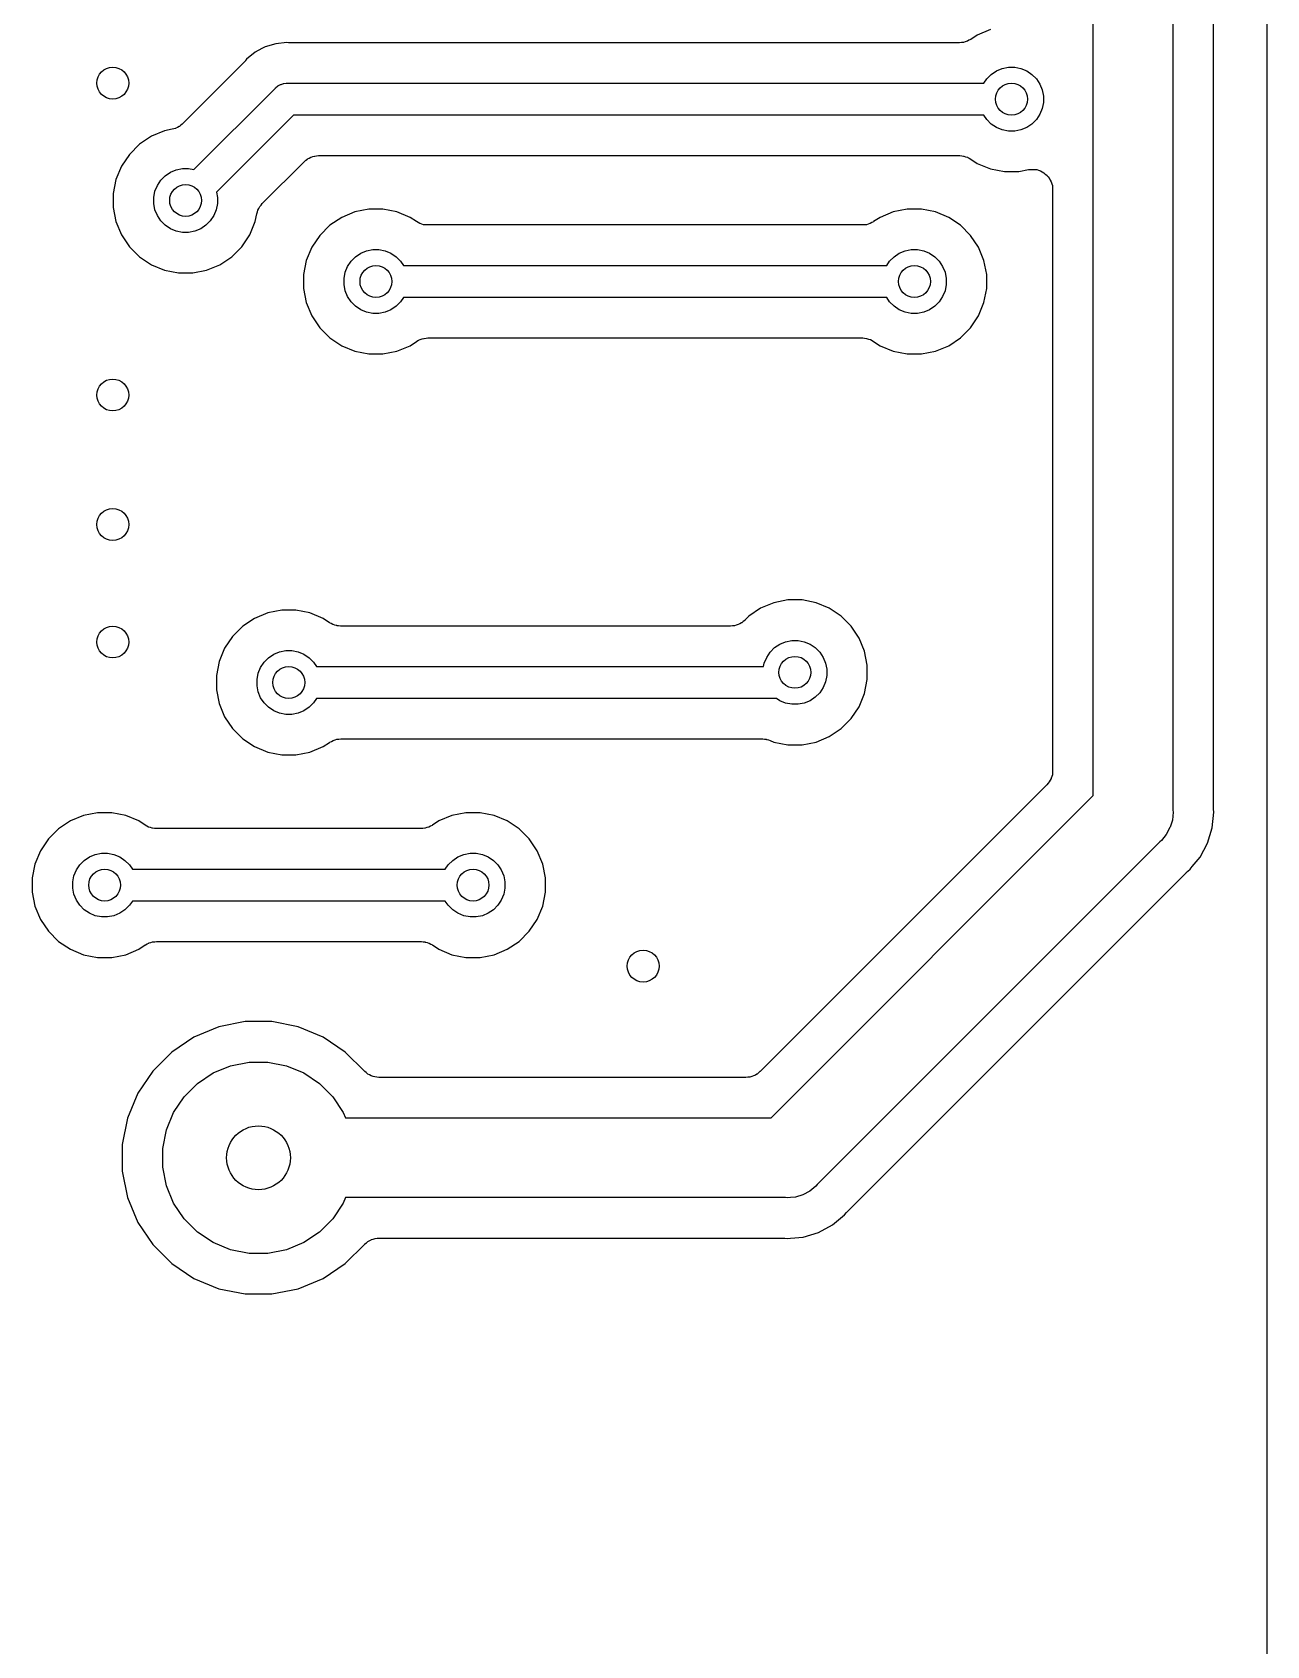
# Model space of a CAD drawing. Extents: x 49 to 143, y -158 to -38.
# Drawn here: x 135.11 to 142.85, y -131.39 to -121.27 of the extents above; entities that cross this region are included whole.
import ezdxf

# ---------------------------------------------------------------- set-up
doc = ezdxf.new("R2010")
doc.units = 0
doc.layers.add('BLACK', color=7, linetype='CONTINUOUS')

msp = doc.modelspace()

# ---------------------------------------------------------------- linework, layer by layer
at = {"layer": 'BLACK', "linetype": 'CONTINUOUS'}
for p, q in [((142.85, -38.2393), (142.85, -147.177)), ((142.261, -68.7447), (142.261, -126.15)), ((142.515, -126.131), (142.515, -68.7634)), ((141.761, -126.058), (141.761, -68.836)), ((141.034, -121.289), (140.994, -121.316)), ((141.117, -121.255), (141.034, -121.289)), ((136.505, -121.396), (136.451, -121.44)), ((136.547, -121.373), (136.505, -121.396)), ((136.567, -121.363), (136.547, -121.373)), ((136.633, -121.343), (136.567, -121.363)), ((136.703, -121.336), (136.633, -121.343)), ((136.714, -121.337), (136.703, -121.336)), ((136.719, -121.337), (136.714, -121.337)), ((136.725, -121.337), (136.719, -121.337)), ((136.726, -121.337), (136.725, -121.337)), ((140.923, -121.337), (136.726, -121.337)), ((140.935, -121.336), (140.923, -121.337)), ((140.947, -121.335), (140.935, -121.336)), ((140.948, -121.335), (140.947, -121.335)), ((140.947, -121.335), (140.947, -121.335)), ((140.959, -121.332), (140.948, -121.335)), ((140.971, -121.328), (140.959, -121.332)), ((140.972, -121.328), (140.971, -121.328)), ((140.971, -121.328), (140.971, -121.328)), ((140.982, -121.322), (140.972, -121.328)), ((140.993, -121.317), (140.982, -121.322)), ((140.994, -121.316), (140.993, -121.317)), ((140.994, -121.316), (140.994, -121.316)), ((140.994, -121.316), (140.994, -121.316)), ((140.994, -121.316), (140.994, -121.316)), ((136.436, -121.458), (136.048, -121.846)), ((136.439, -121.454), (136.436, -121.458)), ((136.443, -121.45), (136.439, -121.454)), ((136.444, -121.449), (136.443, -121.45)), ((136.451, -121.44), (136.444, -121.449)), ((141.155, -121.514), (141.191, -121.499)), ((141.191, -121.499), (141.23, -121.491)), ((141.23, -121.491), (141.269, -121.491)), ((141.269, -121.491), (141.308, -121.499)), ((141.308, -121.499), (141.344, -121.514)), ((136.632, -121.62), (136.647, -121.608)), ((136.647, -121.608), (136.664, -121.599)), ((136.664, -121.599), (136.668, -121.598)), ((136.668, -121.598), (136.683, -121.593)), ((136.683, -121.593), (136.685, -121.593)), ((136.685, -121.593), (136.698, -121.591)), ((136.698, -121.591), (136.698, -121.591)), ((136.698, -121.591), (136.703, -121.591)), ((136.703, -121.591), (136.708, -121.591)), ((136.708, -121.591), (141.076, -121.591)), ((141.076, -121.591), (141.094, -121.564)), ((141.094, -121.564), (141.122, -121.536)), ((141.122, -121.536), (141.155, -121.514)), ((141.344, -121.514), (141.377, -121.536)), ((141.377, -121.536), (141.405, -121.564)), ((141.405, -121.564), (141.427, -121.597)), ((141.427, -121.597), (141.442, -121.633)), ((136.12, -122.133), (136.629, -121.624)), ((136.629, -121.624), (136.632, -121.62)), ((141.442, -121.633), (141.449, -121.672)), ((141.449, -121.672), (141.449, -121.711)), ((136.744, -121.791), (136.261, -122.274)), ((141.076, -121.791), (136.744, -121.791)), ((141.094, -121.819), (141.076, -121.791)), ((141.427, -121.786), (141.405, -121.819)), ((141.442, -121.75), (141.427, -121.786)), ((141.449, -121.711), (141.442, -121.75)), ((135.935, -121.89), (135.853, -121.924)), ((135.983, -121.88), (135.935, -121.89)), ((135.994, -121.877), (135.983, -121.88)), ((136.005, -121.874), (135.994, -121.877)), ((136.006, -121.873), (136.005, -121.874)), ((136.007, -121.873), (136.006, -121.873)), ((136.017, -121.868), (136.007, -121.873)), ((136.027, -121.862), (136.017, -121.868)), ((136.028, -121.862), (136.027, -121.862)), ((136.029, -121.862), (136.028, -121.862)), ((136.038, -121.854), (136.029, -121.862)), ((136.047, -121.847), (136.038, -121.854)), ((136.048, -121.846), (136.047, -121.847)), ((136.048, -121.846), (136.048, -121.846)), ((136.048, -121.846), (136.048, -121.846)), ((136.048, -121.846), (136.048, -121.846)), ((141.122, -121.847), (141.094, -121.819)), ((141.155, -121.869), (141.122, -121.847)), ((141.191, -121.884), (141.155, -121.869)), ((141.23, -121.891), (141.191, -121.884)), ((141.269, -121.891), (141.23, -121.891)), ((141.308, -121.884), (141.269, -121.891)), ((141.344, -121.869), (141.308, -121.884)), ((141.377, -121.847), (141.344, -121.869)), ((141.405, -121.819), (141.377, -121.847)), ((135.778, -121.974), (135.715, -122.037)), ((135.853, -121.924), (135.778, -121.974)), ((135.665, -122.111), (135.631, -122.194)), ((135.715, -122.037), (135.665, -122.111)), ((136.549, -122.346), (136.812, -122.083)), ((136.812, -122.083), (136.813, -122.082)), ((136.813, -122.081), (136.823, -122.074)), ((136.813, -122.082), (136.813, -122.081)), ((136.813, -122.082), (136.813, -122.082)), ((136.813, -122.082), (136.813, -122.082)), ((136.823, -122.074), (136.832, -122.067)), ((136.832, -122.067), (136.832, -122.066)), ((136.832, -122.066), (136.833, -122.066)), ((136.833, -122.066), (136.843, -122.06)), ((136.843, -122.06), (136.854, -122.055)), ((136.854, -122.055), (136.855, -122.054)), ((136.854, -122.055), (136.854, -122.055)), ((136.855, -122.054), (136.866, -122.051)), ((136.866, -122.051), (136.877, -122.048)), ((136.877, -122.048), (136.878, -122.048)), ((136.878, -122.048), (136.879, -122.048)), ((136.879, -122.048), (136.89, -122.047)), ((136.89, -122.047), (136.902, -122.045)), ((136.902, -122.045), (140.923, -122.045)), ((140.923, -122.045), (140.924, -122.045)), ((140.924, -122.045), (140.924, -122.045)), ((140.924, -122.045), (140.924, -122.045)), ((140.924, -122.045), (140.925, -122.045)), ((140.925, -122.045), (140.937, -122.047)), ((140.937, -122.047), (140.948, -122.048)), ((140.948, -122.048), (140.949, -122.048)), ((140.949, -122.048), (140.95, -122.048)), ((140.95, -122.048), (140.961, -122.052)), ((140.961, -122.052), (140.972, -122.055)), ((140.972, -122.055), (140.973, -122.055)), ((140.973, -122.055), (140.974, -122.056)), ((140.974, -122.056), (140.984, -122.061)), ((140.984, -122.061), (140.994, -122.067)), ((140.994, -122.067), (141.034, -122.094)), ((141.034, -122.094), (141.117, -122.128)), ((135.631, -122.194), (135.614, -122.282)), ((135.891, -122.232), (135.912, -122.199)), ((135.912, -122.199), (135.94, -122.171)), ((135.94, -122.171), (135.973, -122.149)), ((135.973, -122.149), (136.009, -122.134)), ((136.009, -122.134), (136.048, -122.126)), ((136.048, -122.126), (136.087, -122.126)), ((136.087, -122.126), (136.12, -122.133)), ((141.117, -122.128), (141.205, -122.145)), ((141.205, -122.145), (141.294, -122.145)), ((141.294, -122.145), (141.356, -122.133)), ((141.356, -122.133), (141.357, -122.133)), ((141.357, -122.133), (141.369, -122.132)), ((141.357, -122.133), (141.357, -122.133)), ((141.357, -122.133), (141.357, -122.133)), ((141.357, -122.133), (141.357, -122.133)), ((141.369, -122.132), (141.381, -122.131)), ((141.381, -122.131), (141.382, -122.131)), ((141.382, -122.131), (141.382, -122.131)), ((141.382, -122.131), (141.394, -122.132)), ((141.394, -122.132), (141.406, -122.133)), ((141.406, -122.133), (141.406, -122.133)), ((141.406, -122.133), (141.407, -122.133)), ((141.407, -122.133), (141.418, -122.137)), ((141.418, -122.137), (141.43, -122.141)), ((141.43, -122.141), (141.43, -122.141)), ((141.43, -122.141), (141.43, -122.141)), ((141.43, -122.141), (141.441, -122.147)), ((141.441, -122.147), (141.451, -122.152)), ((141.451, -122.152), (141.452, -122.153)), ((141.452, -122.153), (141.452, -122.153)), ((141.452, -122.153), (141.461, -122.161)), ((141.461, -122.161), (141.471, -122.168)), ((141.471, -122.168), (141.471, -122.169)), ((141.471, -122.169), (141.471, -122.169)), ((141.471, -122.169), (141.479, -122.178)), ((141.479, -122.178), (141.486, -122.187)), ((141.486, -122.187), (141.486, -122.188)), ((141.486, -122.188), (141.487, -122.188)), ((141.487, -122.188), (141.492, -122.199)), ((141.492, -122.199), (141.498, -122.209)), ((141.498, -122.209), (141.498, -122.21)), ((141.498, -122.21), (141.498, -122.21)), ((141.498, -122.21), (141.502, -122.222)), ((135.614, -122.282), (135.614, -122.371)), ((135.868, -122.307), (135.875, -122.268)), ((135.868, -122.346), (135.868, -122.307)), ((135.875, -122.268), (135.891, -122.232)), ((136.261, -122.274), (136.268, -122.307)), ((136.268, -122.307), (136.268, -122.346)), ((141.502, -122.222), (141.505, -122.233)), ((141.505, -122.233), (141.505, -122.233)), ((141.505, -122.233), (141.505, -122.234)), ((141.505, -122.234), (141.506, -122.246)), ((141.506, -122.246), (141.507, -122.258)), ((141.507, -122.258), (141.507, -125.9)), ((135.614, -122.371), (135.631, -122.459)), ((135.875, -122.385), (135.868, -122.346)), ((135.891, -122.421), (135.875, -122.385)), ((136.26, -122.385), (136.245, -122.421)), ((136.268, -122.346), (136.26, -122.385)), ((136.504, -122.459), (136.514, -122.411)), ((136.514, -122.41), (136.518, -122.398)), ((136.514, -122.411), (136.514, -122.41)), ((136.514, -122.411), (136.514, -122.411)), ((136.514, -122.411), (136.514, -122.411)), ((136.514, -122.411), (136.514, -122.411)), ((136.518, -122.398), (136.521, -122.387)), ((136.521, -122.387), (136.522, -122.386)), ((136.521, -122.387), (136.521, -122.387)), ((136.522, -122.386), (136.527, -122.376)), ((136.527, -122.376), (136.533, -122.365)), ((136.533, -122.365), (136.534, -122.364)), ((136.533, -122.365), (136.533, -122.365)), ((136.534, -122.364), (136.541, -122.355)), ((136.541, -122.355), (136.549, -122.346)), ((137.129, -122.398), (137.047, -122.432)), ((137.217, -122.38), (137.129, -122.398)), ((137.306, -122.38), (137.217, -122.38)), ((137.394, -122.398), (137.306, -122.38)), ((137.477, -122.432), (137.394, -122.398)), ((140.507, -122.398), (140.425, -122.432)), ((140.595, -122.38), (140.507, -122.398)), ((140.685, -122.38), (140.595, -122.38)), ((140.772, -122.398), (140.685, -122.38)), ((140.855, -122.432), (140.772, -122.398)), ((135.631, -122.459), (135.665, -122.541)), ((135.912, -122.454), (135.891, -122.421)), ((135.94, -122.482), (135.912, -122.454)), ((135.973, -122.504), (135.94, -122.482)), ((136.009, -122.519), (135.973, -122.504)), ((136.163, -122.504), (136.126, -122.519)), ((136.195, -122.482), (136.163, -122.504)), ((136.223, -122.454), (136.195, -122.482)), ((136.245, -122.421), (136.223, -122.454)), ((136.47, -122.541), (136.504, -122.459)), ((136.972, -122.482), (136.909, -122.545)), ((137.047, -122.432), (136.972, -122.482)), ((137.517, -122.459), (137.477, -122.432)), ((137.527, -122.464), (137.517, -122.459)), ((137.537, -122.47), (137.527, -122.464)), ((137.538, -122.47), (137.537, -122.47)), ((137.539, -122.471), (137.538, -122.47)), ((137.55, -122.474), (137.539, -122.471)), ((137.561, -122.478), (137.55, -122.474)), ((137.562, -122.478), (137.561, -122.478)), ((137.563, -122.478), (137.562, -122.478)), ((137.574, -122.479), (137.563, -122.478)), ((137.586, -122.48), (137.574, -122.479)), ((137.587, -122.48), (137.586, -122.48)), ((137.588, -122.48), (137.587, -122.48)), ((137.587, -122.48), (137.587, -122.48)), ((137.587, -122.48), (137.587, -122.48)), ((140.314, -122.48), (137.588, -122.48)), ((140.326, -122.479), (140.314, -122.48)), ((140.337, -122.478), (140.326, -122.479)), ((140.338, -122.478), (140.337, -122.478)), ((140.339, -122.478), (140.338, -122.478)), ((140.35, -122.475), (140.339, -122.478)), ((140.361, -122.471), (140.35, -122.475)), ((140.362, -122.471), (140.361, -122.471)), ((140.373, -122.465), (140.362, -122.471)), ((140.362, -122.471), (140.362, -122.471)), ((140.383, -122.46), (140.373, -122.465)), ((140.384, -122.459), (140.383, -122.46)), ((140.425, -122.432), (140.384, -122.459)), ((140.384, -122.459), (140.384, -122.459)), ((140.384, -122.459), (140.384, -122.459)), ((140.384, -122.459), (140.384, -122.459)), ((140.929, -122.482), (140.855, -122.432)), ((140.992, -122.545), (140.929, -122.482)), ((135.665, -122.541), (135.715, -122.616)), ((135.715, -122.616), (135.778, -122.679)), ((136.048, -122.526), (136.009, -122.519)), ((136.087, -122.526), (136.048, -122.526)), ((136.126, -122.519), (136.087, -122.526)), ((136.357, -122.679), (136.42, -122.616)), ((136.42, -122.616), (136.47, -122.541)), ((136.859, -122.619), (136.825, -122.702)), ((136.909, -122.545), (136.859, -122.619)), ((141.042, -122.619), (140.992, -122.545)), ((141.076, -122.702), (141.042, -122.619)), ((135.778, -122.679), (135.853, -122.729)), ((136.283, -122.729), (136.357, -122.679)), ((136.825, -122.702), (136.808, -122.79)), ((137.084, -122.74), (137.106, -122.707)), ((137.106, -122.707), (137.134, -122.679)), ((137.134, -122.679), (137.167, -122.657)), ((137.167, -122.657), (137.203, -122.642)), ((137.203, -122.642), (137.242, -122.634)), ((137.242, -122.634), (137.281, -122.634)), ((137.281, -122.634), (137.32, -122.642)), ((137.32, -122.642), (137.356, -122.657)), ((137.356, -122.657), (137.389, -122.679)), ((137.389, -122.679), (137.417, -122.707)), ((137.417, -122.707), (137.435, -122.734)), ((140.466, -122.734), (140.484, -122.707)), ((140.484, -122.707), (140.512, -122.679)), ((140.512, -122.679), (140.545, -122.657)), ((140.545, -122.657), (140.581, -122.642)), ((140.581, -122.642), (140.62, -122.634)), ((140.62, -122.634), (140.659, -122.634)), ((140.659, -122.634), (140.698, -122.642)), ((140.698, -122.642), (140.735, -122.657)), ((140.735, -122.657), (140.767, -122.679)), ((140.767, -122.679), (140.795, -122.707)), ((140.795, -122.707), (140.817, -122.74)), ((141.094, -122.79), (141.076, -122.702)), ((135.853, -122.729), (135.935, -122.763)), ((135.935, -122.763), (136.023, -122.78)), ((136.023, -122.78), (136.113, -122.78)), ((136.113, -122.78), (136.2, -122.763)), ((136.2, -122.763), (136.283, -122.729)), ((136.808, -122.79), (136.808, -122.879)), ((137.062, -122.815), (137.069, -122.776)), ((137.062, -122.854), (137.062, -122.815)), ((137.069, -122.776), (137.084, -122.74)), ((137.435, -122.734), (140.466, -122.734)), ((140.817, -122.74), (140.832, -122.776)), ((140.832, -122.776), (140.84, -122.815)), ((140.84, -122.815), (140.84, -122.854)), ((141.094, -122.879), (141.094, -122.79)), ((136.808, -122.879), (136.825, -122.967)), ((137.069, -122.893), (137.062, -122.854)), ((137.084, -122.929), (137.069, -122.893)), ((140.832, -122.893), (140.817, -122.929)), ((140.84, -122.854), (140.832, -122.893)), ((141.076, -122.967), (141.094, -122.879)), ((136.825, -122.967), (136.859, -123.049)), ((137.106, -122.962), (137.084, -122.929)), ((137.134, -122.99), (137.106, -122.962)), ((137.167, -123.012), (137.134, -122.99)), ((137.203, -123.027), (137.167, -123.012)), ((137.356, -123.012), (137.32, -123.027)), ((137.389, -122.99), (137.356, -123.012)), ((137.417, -122.962), (137.389, -122.99)), ((137.435, -122.934), (137.417, -122.962)), ((140.466, -122.934), (137.435, -122.934)), ((140.484, -122.962), (140.466, -122.934)), ((140.512, -122.99), (140.484, -122.962)), ((140.545, -123.012), (140.512, -122.99)), ((140.581, -123.027), (140.545, -123.012)), ((140.735, -123.012), (140.698, -123.027)), ((140.767, -122.99), (140.735, -123.012)), ((140.795, -122.962), (140.767, -122.99)), ((140.817, -122.929), (140.795, -122.962)), ((141.042, -123.049), (141.076, -122.967)), ((136.859, -123.049), (136.909, -123.124)), ((136.909, -123.124), (136.972, -123.187)), ((137.242, -123.034), (137.203, -123.027)), ((137.281, -123.034), (137.242, -123.034)), ((137.32, -123.027), (137.281, -123.034)), ((140.62, -123.034), (140.581, -123.027)), ((140.659, -123.034), (140.62, -123.034)), ((140.698, -123.027), (140.659, -123.034)), ((140.929, -123.187), (140.992, -123.124)), ((140.992, -123.124), (141.042, -123.049)), ((136.972, -123.187), (137.047, -123.237)), ((137.477, -123.237), (137.517, -123.21)), ((137.517, -123.21), (137.518, -123.209)), ((137.517, -123.21), (137.517, -123.21)), ((137.517, -123.21), (137.517, -123.21)), ((137.517, -123.21), (137.517, -123.21)), ((137.518, -123.209), (137.529, -123.203)), ((137.529, -123.203), (137.539, -123.198)), ((137.539, -123.198), (137.54, -123.198)), ((137.54, -123.197), (137.552, -123.194)), ((137.54, -123.198), (137.54, -123.197)), ((137.552, -123.194), (137.563, -123.191)), ((137.563, -123.191), (137.564, -123.191)), ((137.564, -123.191), (137.576, -123.19)), ((137.564, -123.191), (137.564, -123.191)), ((137.576, -123.19), (137.588, -123.188)), ((137.588, -123.188), (140.314, -123.188)), ((140.314, -123.188), (140.314, -123.188)), ((140.314, -123.188), (140.314, -123.188)), ((140.314, -123.188), (140.314, -123.188)), ((140.314, -123.188), (140.316, -123.188)), ((140.316, -123.188), (140.327, -123.19)), ((140.327, -123.19), (140.339, -123.191)), ((140.339, -123.191), (140.34, -123.191)), ((140.34, -123.191), (140.34, -123.191)), ((140.34, -123.191), (140.351, -123.195)), ((140.351, -123.195), (140.363, -123.198)), ((140.363, -123.198), (140.363, -123.198)), ((140.363, -123.198), (140.364, -123.199)), ((140.364, -123.199), (140.374, -123.204)), ((140.374, -123.204), (140.384, -123.21)), ((140.384, -123.21), (140.425, -123.237)), ((140.855, -123.237), (140.929, -123.187)), ((137.047, -123.237), (137.129, -123.271)), ((137.129, -123.271), (137.217, -123.288)), ((137.217, -123.288), (137.306, -123.288)), ((137.306, -123.288), (137.394, -123.271)), ((137.394, -123.271), (137.477, -123.237)), ((140.425, -123.237), (140.507, -123.271)), ((140.507, -123.271), (140.595, -123.288)), ((140.595, -123.288), (140.685, -123.288)), ((140.685, -123.288), (140.772, -123.271)), ((140.772, -123.271), (140.855, -123.237)), ((139.846, -124.831), (139.758, -124.849)), ((139.935, -124.831), (139.846, -124.831)), ((140.023, -124.849), (139.935, -124.831)), ((136.583, -124.912), (136.5, -124.947)), ((136.671, -124.895), (136.583, -124.912)), ((136.76, -124.895), (136.671, -124.895)), ((136.848, -124.912), (136.76, -124.895)), ((136.931, -124.947), (136.848, -124.912)), ((139.601, -124.933), (139.576, -124.958)), ((139.675, -124.883), (139.601, -124.933)), ((139.758, -124.849), (139.675, -124.883)), ((140.106, -124.883), (140.023, -124.849)), ((140.18, -124.933), (140.106, -124.883)), ((140.243, -124.996), (140.18, -124.933)), ((136.426, -124.996), (136.363, -125.06)), ((136.5, -124.947), (136.426, -124.996)), ((136.971, -124.974), (136.931, -124.947)), ((136.981, -124.979), (136.971, -124.974)), ((136.991, -124.985), (136.981, -124.979)), ((136.992, -124.985), (136.991, -124.985)), ((136.993, -124.985), (136.992, -124.985)), ((137.004, -124.989), (136.993, -124.985)), ((137.015, -124.992), (137.004, -124.989)), ((137.016, -124.992), (137.015, -124.992)), ((137.016, -124.993), (137.016, -124.992)), ((137.028, -124.994), (137.016, -124.993)), ((137.04, -124.995), (137.028, -124.994)), ((137.041, -124.995), (137.04, -124.995)), ((139.486, -124.995), (137.041, -124.995)), ((137.041, -124.995), (137.041, -124.995)), ((137.041, -124.995), (137.041, -124.995)), ((137.041, -124.995), (137.041, -124.995)), ((139.498, -124.994), (139.486, -124.995)), ((139.51, -124.993), (139.498, -124.994)), ((139.511, -124.993), (139.51, -124.993)), ((139.51, -124.993), (139.51, -124.993)), ((139.522, -124.989), (139.511, -124.993)), ((139.534, -124.986), (139.522, -124.989)), ((139.535, -124.985), (139.534, -124.986)), ((139.534, -124.986), (139.534, -124.986)), ((139.545, -124.98), (139.535, -124.985)), ((139.556, -124.975), (139.545, -124.98)), ((139.557, -124.974), (139.556, -124.974)), ((139.556, -124.974), (139.556, -124.975)), ((139.566, -124.966), (139.557, -124.974)), ((139.575, -124.959), (139.566, -124.966)), ((139.576, -124.958), (139.575, -124.959)), ((139.576, -124.958), (139.576, -124.958)), ((139.576, -124.958), (139.576, -124.958)), ((139.576, -124.958), (139.576, -124.958)), ((140.293, -125.07), (140.243, -124.996)), ((136.313, -125.134), (136.279, -125.217)), ((136.363, -125.06), (136.313, -125.134)), ((136.657, -125.157), (136.696, -125.149)), ((136.696, -125.149), (136.735, -125.149)), ((136.735, -125.149), (136.774, -125.157)), ((139.735, -125.158), (139.763, -125.13)), ((139.763, -125.13), (139.796, -125.108)), ((139.796, -125.108), (139.832, -125.093)), ((139.832, -125.093), (139.871, -125.085)), ((139.871, -125.085), (139.91, -125.085)), ((139.91, -125.085), (139.949, -125.093)), ((139.949, -125.093), (139.985, -125.108)), ((139.985, -125.108), (140.018, -125.13)), ((140.018, -125.13), (140.046, -125.158)), ((140.327, -125.153), (140.293, -125.07)), ((136.279, -125.217), (136.261, -125.304)), ((136.538, -125.254), (136.56, -125.222)), ((136.56, -125.222), (136.588, -125.194)), ((136.588, -125.194), (136.621, -125.172)), ((136.621, -125.172), (136.657, -125.157)), ((136.774, -125.157), (136.81, -125.172)), ((136.81, -125.172), (136.843, -125.194)), ((136.843, -125.194), (136.871, -125.222)), ((136.871, -125.222), (136.889, -125.249)), ((136.889, -125.249), (139.694, -125.249)), ((139.694, -125.249), (139.698, -125.227)), ((139.698, -125.227), (139.713, -125.191)), ((139.713, -125.191), (139.735, -125.158)), ((140.046, -125.158), (140.068, -125.191)), ((140.068, -125.191), (140.083, -125.227)), ((140.083, -125.227), (140.09, -125.266)), ((140.344, -125.241), (140.327, -125.153)), ((140.344, -125.33), (140.344, -125.241)), ((136.261, -125.304), (136.261, -125.394)), ((136.516, -125.329), (136.523, -125.291)), ((136.516, -125.369), (136.516, -125.329)), ((136.523, -125.291), (136.538, -125.254)), ((140.083, -125.344), (140.068, -125.38)), ((140.09, -125.305), (140.083, -125.344)), ((140.09, -125.266), (140.09, -125.305)), ((140.327, -125.418), (140.344, -125.33)), ((136.261, -125.394), (136.279, -125.481)), ((136.523, -125.407), (136.516, -125.369)), ((136.538, -125.444), (136.523, -125.407)), ((136.56, -125.476), (136.538, -125.444)), ((136.889, -125.449), (136.871, -125.476)), ((139.775, -125.449), (136.889, -125.449)), ((139.796, -125.463), (139.775, -125.449)), ((140.018, -125.441), (139.985, -125.463)), ((140.046, -125.413), (140.018, -125.441)), ((140.068, -125.38), (140.046, -125.413)), ((140.293, -125.501), (140.327, -125.418)), ((136.279, -125.481), (136.313, -125.564)), ((136.588, -125.504), (136.56, -125.476)), ((136.621, -125.526), (136.588, -125.504)), ((136.657, -125.541), (136.621, -125.526)), ((136.696, -125.549), (136.657, -125.541)), ((136.735, -125.549), (136.696, -125.549)), ((136.774, -125.541), (136.735, -125.549)), ((136.81, -125.526), (136.774, -125.541)), ((136.843, -125.504), (136.81, -125.526)), ((136.871, -125.476), (136.843, -125.504)), ((139.832, -125.478), (139.796, -125.463)), ((139.871, -125.485), (139.832, -125.478)), ((139.91, -125.485), (139.871, -125.485)), ((139.949, -125.478), (139.91, -125.485)), ((139.985, -125.463), (139.949, -125.478)), ((140.243, -125.575), (140.293, -125.501)), ((136.313, -125.564), (136.363, -125.638)), ((136.363, -125.638), (136.426, -125.702)), ((140.106, -125.688), (140.18, -125.638)), ((140.18, -125.638), (140.243, -125.575)), ((136.426, -125.702), (136.5, -125.751)), ((136.5, -125.751), (136.583, -125.786)), ((136.848, -125.786), (136.931, -125.751)), ((136.931, -125.751), (136.971, -125.724)), ((136.971, -125.724), (136.972, -125.723)), ((136.971, -125.724), (136.971, -125.724)), ((136.971, -125.724), (136.971, -125.724)), ((136.971, -125.724), (136.971, -125.724)), ((136.972, -125.723), (136.983, -125.718)), ((136.983, -125.718), (136.993, -125.713)), ((136.993, -125.713), (136.994, -125.712)), ((136.994, -125.712), (137.006, -125.709)), ((136.994, -125.712), (136.994, -125.712)), ((137.006, -125.709), (137.017, -125.705)), ((137.017, -125.705), (137.017, -125.705)), ((137.017, -125.705), (137.018, -125.705)), ((137.018, -125.705), (137.03, -125.704)), ((137.03, -125.704), (137.041, -125.703)), ((137.041, -125.703), (139.687, -125.703)), ((139.687, -125.703), (139.687, -125.703)), ((139.687, -125.703), (139.687, -125.703)), ((139.687, -125.703), (139.687, -125.703)), ((139.687, -125.703), (139.689, -125.703)), ((139.689, -125.703), (139.7, -125.704)), ((139.7, -125.704), (139.712, -125.705)), ((139.712, -125.705), (139.712, -125.706)), ((139.712, -125.706), (139.713, -125.706)), ((139.713, -125.706), (139.724, -125.709)), ((139.724, -125.709), (139.735, -125.713)), ((139.735, -125.713), (139.758, -125.722)), ((139.758, -125.722), (139.846, -125.739)), ((139.846, -125.739), (139.935, -125.739)), ((139.935, -125.739), (140.023, -125.722)), ((140.023, -125.722), (140.106, -125.688)), ((136.583, -125.786), (136.671, -125.803)), ((136.671, -125.803), (136.76, -125.803)), ((136.76, -125.803), (136.848, -125.786)), ((141.497, -125.95), (141.491, -125.961)), ((141.498, -125.949), (141.497, -125.95)), ((141.497, -125.95), (141.497, -125.95)), ((141.501, -125.938), (141.498, -125.949)), ((141.505, -125.927), (141.501, -125.938)), ((141.506, -125.914), (141.505, -125.926)), ((141.505, -125.926), (141.505, -125.926)), ((141.505, -125.926), (141.505, -125.927)), ((141.507, -125.902), (141.506, -125.914)), ((141.507, -125.9), (141.507, -125.901)), ((141.507, -125.901), (141.507, -125.901)), ((141.507, -125.901), (141.507, -125.901)), ((141.507, -125.901), (141.507, -125.902)), ((141.47, -125.99), (139.673, -127.788)), ((139.741, -128.079), (141.761, -126.058)), ((141.478, -125.981), (141.47, -125.99)), ((141.485, -125.972), (141.478, -125.981)), ((141.486, -125.972), (141.485, -125.972)), ((141.491, -125.961), (141.486, -125.971)), ((141.486, -125.971), (141.486, -125.972)), ((142.261, -126.15), (142.263, -126.162)), ((142.516, -126.136), (142.515, -126.131)), ((142.516, -126.141), (142.516, -126.136)), ((142.516, -126.143), (142.516, -126.141)), ((142.518, -126.162), (142.516, -126.143)), ((135.345, -126.217), (135.27, -126.266)), ((135.427, -126.182), (135.345, -126.217)), ((135.515, -126.165), (135.427, -126.182)), ((135.605, -126.165), (135.515, -126.165)), ((135.692, -126.182), (135.605, -126.165)), ((135.775, -126.217), (135.692, -126.182)), ((135.815, -126.244), (135.775, -126.217)), ((135.825, -126.249), (135.815, -126.244)), ((135.836, -126.255), (135.825, -126.249)), ((135.837, -126.255), (135.836, -126.255)), ((135.836, -126.255), (135.836, -126.255)), ((135.848, -126.259), (135.837, -126.255)), ((135.859, -126.262), (135.848, -126.259)), ((135.86, -126.262), (135.859, -126.262)), ((135.861, -126.263), (135.86, -126.262)), ((137.581, -126.259), (137.57, -126.263)), ((137.592, -126.256), (137.581, -126.259)), ((137.593, -126.256), (137.592, -126.256)), ((137.594, -126.255), (137.593, -126.256)), ((137.604, -126.25), (137.594, -126.255)), ((137.614, -126.245), (137.604, -126.25)), ((137.616, -126.244), (137.614, -126.245)), ((137.656, -126.217), (137.616, -126.244)), ((137.616, -126.244), (137.616, -126.244)), ((137.616, -126.244), (137.616, -126.244)), ((137.616, -126.244), (137.616, -126.244)), ((137.739, -126.182), (137.656, -126.217)), ((137.826, -126.165), (137.739, -126.182)), ((137.916, -126.165), (137.826, -126.165)), ((138.004, -126.182), (137.916, -126.165)), ((138.086, -126.217), (138.004, -126.182)), ((138.161, -126.266), (138.086, -126.217)), ((142.243, -126.258), (142.22, -126.301)), ((142.244, -126.256), (142.243, -126.258)), ((142.258, -126.211), (142.244, -126.256)), ((142.263, -126.162), (142.258, -126.211)), ((142.479, -126.356), (142.508, -126.261)), ((142.508, -126.261), (142.518, -126.162)), ((135.207, -126.33), (135.157, -126.404)), ((135.27, -126.266), (135.207, -126.33)), ((135.872, -126.264), (135.861, -126.263)), ((135.884, -126.265), (135.872, -126.264)), ((135.885, -126.265), (135.884, -126.265)), ((135.886, -126.265), (135.885, -126.265)), ((135.885, -126.265), (135.885, -126.265)), ((135.885, -126.265), (135.885, -126.265)), ((137.545, -126.265), (135.886, -126.265)), ((137.557, -126.264), (137.545, -126.265)), ((137.569, -126.263), (137.557, -126.264)), ((137.57, -126.263), (137.569, -126.263)), ((137.569, -126.263), (137.569, -126.263)), ((138.224, -126.33), (138.161, -126.266)), ((138.274, -126.404), (138.224, -126.33)), ((142.179, -126.347), (140.03, -128.497)), ((142.189, -126.339), (142.179, -126.347)), ((142.22, -126.301), (142.189, -126.339)), ((142.432, -126.443), (142.479, -126.356)), ((135.157, -126.404), (135.123, -126.487)), ((135.404, -126.492), (135.432, -126.464)), ((135.432, -126.464), (135.465, -126.442)), ((135.465, -126.442), (135.501, -126.427)), ((135.501, -126.427), (135.54, -126.419)), ((135.54, -126.419), (135.579, -126.419)), ((135.579, -126.419), (135.618, -126.427)), ((135.618, -126.427), (135.655, -126.442)), ((135.655, -126.442), (135.687, -126.464)), ((135.687, -126.464), (135.715, -126.492)), ((137.716, -126.492), (137.744, -126.464)), ((137.744, -126.464), (137.776, -126.442)), ((137.776, -126.442), (137.813, -126.427)), ((137.813, -126.427), (137.852, -126.419)), ((137.852, -126.419), (137.891, -126.419)), ((137.891, -126.419), (137.93, -126.427)), ((137.93, -126.427), (137.966, -126.442)), ((137.966, -126.442), (137.999, -126.464)), ((137.999, -126.464), (138.027, -126.492)), ((138.308, -126.487), (138.274, -126.404)), ((142.383, -126.503), (142.432, -126.443)), ((135.123, -126.487), (135.106, -126.574)), ((135.36, -126.599), (135.367, -126.561)), ((135.367, -126.561), (135.383, -126.524)), ((135.383, -126.524), (135.404, -126.492)), ((135.715, -126.492), (135.734, -126.519)), ((135.734, -126.519), (137.697, -126.519)), ((137.697, -126.519), (137.716, -126.492)), ((138.027, -126.492), (138.048, -126.524)), ((138.048, -126.524), (138.064, -126.561)), ((138.064, -126.561), (138.071, -126.599)), ((138.325, -126.574), (138.308, -126.487)), ((140.223, -128.663), (142.346, -126.54)), ((142.346, -126.54), (142.347, -126.539)), ((142.347, -126.539), (142.351, -126.536)), ((142.351, -126.536), (142.355, -126.532)), ((142.355, -126.532), (142.37, -126.52)), ((142.37, -126.52), (142.383, -126.503)), ((142.383, -126.503), (142.383, -126.503)), ((135.106, -126.574), (135.106, -126.664)), ((135.106, -126.664), (135.123, -126.751)), ((135.36, -126.639), (135.36, -126.599)), ((135.367, -126.677), (135.36, -126.639)), ((138.071, -126.639), (138.064, -126.677)), ((138.071, -126.599), (138.071, -126.639)), ((138.308, -126.751), (138.325, -126.664)), ((138.325, -126.664), (138.325, -126.574)), ((135.123, -126.751), (135.157, -126.834)), ((135.383, -126.714), (135.367, -126.677)), ((135.404, -126.746), (135.383, -126.714)), ((135.432, -126.774), (135.404, -126.746)), ((135.715, -126.746), (135.687, -126.774)), ((135.734, -126.719), (135.715, -126.746)), ((137.697, -126.719), (135.734, -126.719)), ((137.716, -126.746), (137.697, -126.719)), ((137.744, -126.774), (137.716, -126.746)), ((138.027, -126.746), (137.999, -126.774)), ((138.048, -126.714), (138.027, -126.746)), ((138.064, -126.677), (138.048, -126.714)), ((138.274, -126.834), (138.308, -126.751)), ((135.157, -126.834), (135.207, -126.908)), ((135.465, -126.796), (135.432, -126.774)), ((135.501, -126.811), (135.465, -126.796)), ((135.54, -126.819), (135.501, -126.811)), ((135.579, -126.819), (135.54, -126.819)), ((135.618, -126.811), (135.579, -126.819)), ((135.655, -126.796), (135.618, -126.811)), ((135.687, -126.774), (135.655, -126.796)), ((137.776, -126.796), (137.744, -126.774)), ((137.813, -126.811), (137.776, -126.796)), ((137.852, -126.819), (137.813, -126.811)), ((137.891, -126.819), (137.852, -126.819)), ((137.93, -126.811), (137.891, -126.819)), ((137.966, -126.796), (137.93, -126.811)), ((137.999, -126.774), (137.966, -126.796)), ((138.224, -126.908), (138.274, -126.834)), ((135.207, -126.908), (135.27, -126.972)), ((138.161, -126.972), (138.224, -126.908)), ((135.27, -126.972), (135.345, -127.021)), ((135.345, -127.021), (135.427, -127.056)), ((135.427, -127.056), (135.515, -127.073)), ((135.605, -127.073), (135.692, -127.056)), ((135.692, -127.056), (135.775, -127.021)), ((135.775, -127.021), (135.815, -126.994)), ((135.815, -126.994), (135.817, -126.993)), ((135.815, -126.994), (135.815, -126.994)), ((135.815, -126.994), (135.815, -126.994)), ((135.815, -126.994), (135.815, -126.994)), ((135.817, -126.993), (135.827, -126.988)), ((135.827, -126.988), (135.837, -126.983)), ((135.837, -126.983), (135.838, -126.982)), ((135.838, -126.982), (135.839, -126.982)), ((135.839, -126.982), (135.85, -126.979)), ((135.85, -126.979), (135.861, -126.975)), ((135.861, -126.975), (135.862, -126.975)), ((135.862, -126.975), (135.874, -126.974)), ((135.862, -126.975), (135.862, -126.975)), ((135.874, -126.974), (135.886, -126.973)), ((135.886, -126.973), (137.545, -126.973)), ((137.545, -126.973), (137.546, -126.973)), ((137.546, -126.973), (137.546, -126.973)), ((137.546, -126.973), (137.546, -126.973)), ((137.546, -126.973), (137.547, -126.973)), ((137.547, -126.973), (137.559, -126.974)), ((137.559, -126.974), (137.57, -126.975)), ((137.57, -126.975), (137.571, -126.976)), ((137.571, -126.976), (137.572, -126.976)), ((137.572, -126.976), (137.583, -126.979)), ((137.583, -126.979), (137.594, -126.983)), ((137.594, -126.983), (137.595, -126.983)), ((137.595, -126.983), (137.595, -126.983)), ((137.595, -126.983), (137.606, -126.989)), ((137.606, -126.989), (137.616, -126.994)), ((137.616, -126.994), (137.656, -127.021)), ((137.656, -127.021), (137.739, -127.056)), ((137.739, -127.056), (137.826, -127.073)), ((137.916, -127.073), (138.004, -127.056)), ((138.004, -127.056), (138.086, -127.021)), ((138.086, -127.021), (138.161, -126.972)), ((135.515, -127.073), (135.605, -127.073)), ((137.826, -127.073), (137.916, -127.073)), ((136.441, -127.475), (136.276, -127.508)), ((136.609, -127.475), (136.441, -127.475)), ((136.774, -127.508), (136.609, -127.475)), ((136.12, -127.572), (135.981, -127.666)), ((136.276, -127.508), (136.12, -127.572)), ((136.93, -127.572), (136.774, -127.508)), ((137.069, -127.666), (136.93, -127.572)), ((135.981, -127.666), (135.862, -127.785)), ((137.192, -127.788), (137.069, -127.666)), ((136.241, -127.797), (136.35, -127.752)), ((136.35, -127.752), (136.466, -127.729)), ((136.466, -127.729), (136.584, -127.729)), ((136.584, -127.729), (136.7, -127.752)), ((136.7, -127.752), (136.809, -127.797)), ((135.862, -127.785), (135.768, -127.924)), ((136.059, -127.947), (136.143, -127.863)), ((136.143, -127.863), (136.241, -127.797)), ((136.809, -127.797), (136.907, -127.863)), ((136.907, -127.863), (136.991, -127.947)), ((137.201, -127.795), (137.192, -127.788)), ((137.21, -127.803), (137.201, -127.795)), ((137.211, -127.804), (137.21, -127.803)), ((137.21, -127.803), (137.21, -127.803)), ((137.221, -127.809), (137.211, -127.804)), ((137.231, -127.815), (137.221, -127.809)), ((137.232, -127.815), (137.231, -127.815)), ((137.233, -127.815), (137.232, -127.815)), ((137.244, -127.819), (137.233, -127.815)), ((137.255, -127.822), (137.244, -127.819)), ((137.256, -127.822), (137.255, -127.822)), ((137.268, -127.824), (137.256, -127.822)), ((137.256, -127.822), (137.256, -127.822)), ((137.28, -127.825), (137.268, -127.824)), ((137.281, -127.825), (137.28, -127.825)), ((139.583, -127.825), (137.281, -127.825)), ((137.281, -127.825), (137.281, -127.825)), ((137.281, -127.825), (137.281, -127.825)), ((137.281, -127.825), (137.281, -127.825)), ((139.594, -127.824), (139.583, -127.825)), ((139.606, -127.823), (139.594, -127.824)), ((139.607, -127.823), (139.606, -127.823)), ((139.619, -127.819), (139.607, -127.823)), ((139.607, -127.823), (139.607, -127.823)), ((139.63, -127.816), (139.619, -127.819)), ((139.631, -127.816), (139.63, -127.816)), ((139.642, -127.81), (139.631, -127.815)), ((139.631, -127.815), (139.631, -127.816)), ((139.652, -127.805), (139.642, -127.81)), ((139.653, -127.804), (139.652, -127.805)), ((139.662, -127.796), (139.653, -127.804)), ((139.653, -127.804), (139.653, -127.804)), ((139.671, -127.789), (139.662, -127.796)), ((139.672, -127.788), (139.671, -127.789)), ((139.673, -127.788), (139.672, -127.788)), ((139.672, -127.788), (139.672, -127.788)), ((139.672, -127.788), (139.672, -127.788)), ((135.768, -127.924), (135.704, -128.08)), ((135.993, -128.045), (136.059, -127.947)), ((136.991, -127.947), (137.057, -128.045)), ((135.704, -128.08), (135.671, -128.245)), ((135.948, -128.154), (135.993, -128.045)), ((137.057, -128.045), (137.071, -128.079)), ((137.071, -128.079), (139.741, -128.079)), ((135.925, -128.27), (135.948, -128.154)), ((135.671, -128.245), (135.671, -128.413)), ((135.925, -128.388), (135.925, -128.27)), ((135.671, -128.413), (135.704, -128.578)), ((135.948, -128.504), (135.925, -128.388)), ((135.704, -128.578), (135.768, -128.734)), ((135.993, -128.613), (135.948, -128.504)), ((137.071, -128.579), (137.057, -128.613)), ((139.832, -128.579), (137.071, -128.579)), ((139.844, -128.58), (139.832, -128.579)), ((139.862, -128.578), (139.844, -128.58)), ((139.893, -128.575), (139.862, -128.578)), ((139.94, -128.561), (139.893, -128.575)), ((139.984, -128.538), (139.94, -128.561)), ((140.022, -128.507), (139.984, -128.538)), ((140.03, -128.497), (140.022, -128.507)), ((136.059, -128.711), (135.993, -128.613)), ((137.057, -128.613), (136.991, -128.711)), ((140.126, -128.75), (140.202, -128.687)), ((140.202, -128.687), (140.214, -128.673)), ((140.214, -128.673), (140.215, -128.671)), ((140.215, -128.671), (140.219, -128.668)), ((140.219, -128.668), (140.223, -128.663)), ((135.768, -128.734), (135.862, -128.873)), ((136.143, -128.795), (136.059, -128.711)), ((136.991, -128.711), (136.907, -128.795)), ((140.038, -128.797), (140.126, -128.75)), ((135.862, -128.873), (135.981, -128.992)), ((136.241, -128.861), (136.143, -128.795)), ((136.35, -128.906), (136.241, -128.861)), ((136.809, -128.861), (136.7, -128.906)), ((136.907, -128.795), (136.809, -128.861)), ((137.069, -128.992), (137.192, -128.87)), ((137.192, -128.87), (137.193, -128.869)), ((137.192, -128.87), (137.192, -128.87)), ((137.192, -128.87), (137.192, -128.87)), ((137.192, -128.87), (137.192, -128.87)), ((137.193, -128.869), (137.202, -128.862)), ((137.202, -128.862), (137.211, -128.854)), ((137.211, -128.854), (137.212, -128.854)), ((137.212, -128.853), (137.223, -128.848)), ((137.212, -128.854), (137.212, -128.853)), ((137.223, -128.848), (137.233, -128.843)), ((137.233, -128.843), (137.234, -128.842)), ((137.234, -128.842), (137.245, -128.839)), ((137.234, -128.842), (137.234, -128.842)), ((137.245, -128.839), (137.257, -128.835)), ((137.257, -128.835), (137.257, -128.835)), ((137.257, -128.835), (137.258, -128.835)), ((137.258, -128.835), (137.27, -128.834)), ((137.27, -128.834), (137.281, -128.833)), ((137.281, -128.833), (139.813, -128.833)), ((139.813, -128.833), (139.815, -128.833)), ((139.815, -128.833), (139.82, -128.834)), ((139.82, -128.834), (139.826, -128.834)), ((139.826, -128.834), (139.844, -128.835)), ((139.844, -128.835), (139.863, -128.834)), ((139.863, -128.834), (139.943, -128.826)), ((139.863, -128.834), (139.863, -128.834)), ((139.943, -128.826), (140.038, -128.797)), ((135.981, -128.992), (136.12, -129.086)), ((136.466, -128.929), (136.35, -128.906)), ((136.584, -128.929), (136.466, -128.929)), ((136.7, -128.906), (136.584, -128.929)), ((136.93, -129.086), (137.069, -128.992)), ((136.12, -129.086), (136.276, -129.15)), ((136.774, -129.15), (136.93, -129.086)), ((136.276, -129.15), (136.441, -129.183)), ((136.441, -129.183), (136.609, -129.183)), ((136.609, -129.183), (136.774, -129.15))]:
    msp.add_line(p, q, dxfattribs=at)
at = {"layer": 'BLACK'}
for centre, radius in [((135.611, -121.59), 0.1), ((141.249, -121.691), 0.1), ((136.068, -122.326), 0.1), ((137.262, -122.834), 0.1), ((140.64, -122.834), 0.1), ((135.611, -123.546), 0.1), ((135.611, -124.358), 0.1), ((135.611, -125.095), 0.1), ((136.715, -125.349), 0.1), ((139.89, -125.285), 0.1), ((135.56, -126.619), 0.1), ((137.871, -126.619), 0.1), ((138.938, -127.127), 0.1), ((136.525, -128.329), 0.2)]:
    msp.add_circle(centre, radius, dxfattribs=at)

doc.saveas('drawing.dxf')
